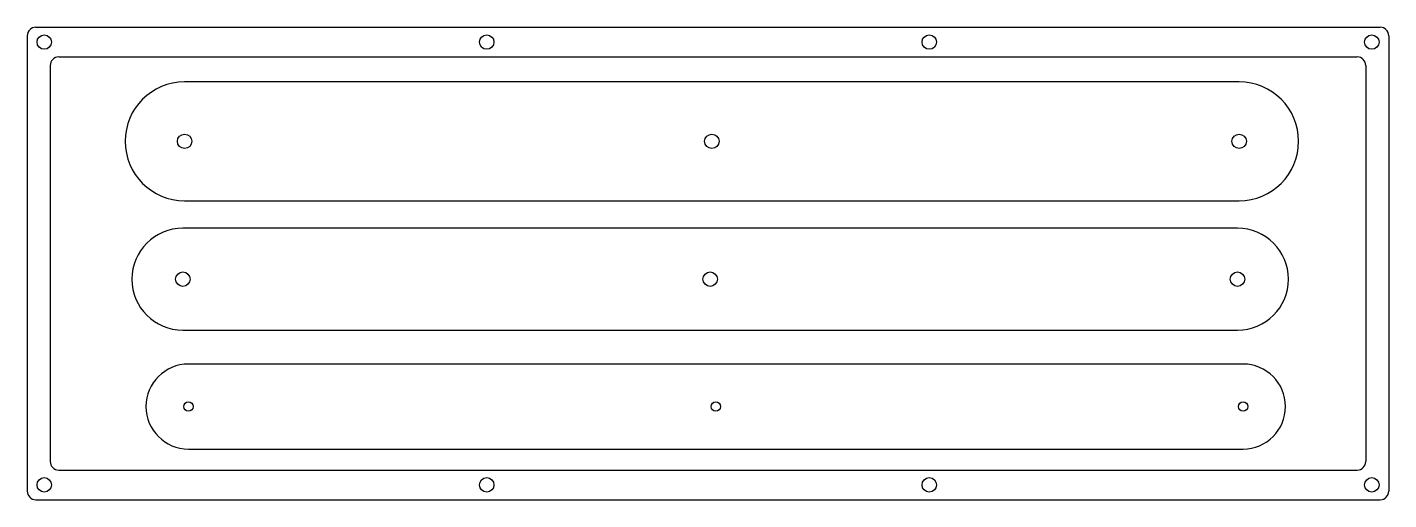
# Model space of a CAD drawing. Header units: millimetres. Extents: x 0 to 321, y 0 to 111.
import ezdxf

# ---------------------------------------------------------------- set-up
doc = ezdxf.new("R2010")
doc.units = ezdxf.units.MM
doc.layers.add('Case', color=255, linetype='Continuous')

# ---------------------------------------------------------------- blocks, each defined once
blk = doc.blocks.new('*U5')
at = {"layer": 'Case'}
blk.add_circle((0, 0), 1.7, dxfattribs=at)
blk = doc.blocks.new('*U6')
at = {"color": 0, "linetype": 'ByBlock', "lineweight": -2, "transparency": 16777216}
for p in [(0, 0), (104.27, 0), (208.53, 0), (312.8, 0)]:
    blk.add_blockref('*U5', p, dxfattribs=at)
blk = doc.blocks.new('*U7')
at = {"layer": 'Case'}
blk.add_circle((0, 0), 1.7, dxfattribs=at)
blk = doc.blocks.new('*U8')
at = {"layer": 'Case', "color": 0, "linetype": 'ByBlock', "lineweight": -2, "transparency": 16777216}
for p in [(0, 0), (104.27, 0), (208.53, 0), (312.8, 0)]:
    blk.add_blockref('*U7', p, dxfattribs=at)

msp = doc.modelspace()

# ---------------------------------------------------------------- linework, layer by layer
at = {"layer": 'Case'}
for p, q in [((0.09, 109.18), (0.09, 1.93)), ((2.09, 111.18), (311.01, 111.18)), ((311.01, 111.18), (318.89, 111.18)), ((320.89, 109.18), (320.89, 1.93)), ((7.5, 104.18), (311.01, 104.18)), ((311.01, 104.18), (313.47, 104.18)), ((5.5, 102.18), (5.5, 8.93)), ((315.47, 102.18), (315.47, 8.93)), ((285.64, 98.32), (37.16, 98.32)), ((37.16, 70.32), (285.64, 70.32)), ((285.24, 63.86), (36.76, 63.86)), ((36.76, 39.86), (285.24, 39.86)), ((286.55, 31.87), (38.07, 31.87)), ((38.07, 11.87), (286.55, 11.87)), ((7.5, 6.93), (313.47, 6.93)), ((2.09, -0.07), (318.89, -0.07))]:
    msp.add_line(p, q, dxfattribs=at)
for centre, radius in [((37.16, 84.32), 1.7), ((161.4, 84.32), 1.7), ((285.64, 84.32), 1.7), ((36.76, 51.86), 1.7), ((161, 51.86), 1.7), ((285.24, 51.86), 1.7), ((38.07, 21.87), 1.1), ((162.31, 21.87), 1.1), ((286.55, 21.87), 1.1)]:
    msp.add_circle(centre, radius, dxfattribs=at)
for centre, radius, start, end in [((2.09, 109.18), 2, 90, 180), ((318.89, 109.18), 2, 0, 90), ((7.5, 102.18), 2, 90, 180), ((313.47, 102.18), 2, 0, 90), ((37.16, 84.32), 14, 90, 270), ((285.64, 84.32), 14, 270, 90), ((36.76, 51.86), 12, 90, 270), ((285.24, 51.86), 12, 270, 90), ((38.07, 21.87), 10, 90, 270), ((286.55, 21.87), 10, 270, 90), ((7.5, 8.93), 2, 180, 270), ((313.47, 8.93), 2, 270, 0), ((2.09, 1.93), 2, 180, 270), ((318.89, 1.93), 2, 270, 0)]:
    msp.add_arc(centre, radius, start, end, dxfattribs=at)

# ---------------------------------------------------------------- block references
msp.add_blockref('*U6', (4.09, 107.68))
msp.add_blockref('*U8', (4.09, 3.43), dxfattribs=at)

doc.saveas('drawing.dxf')
